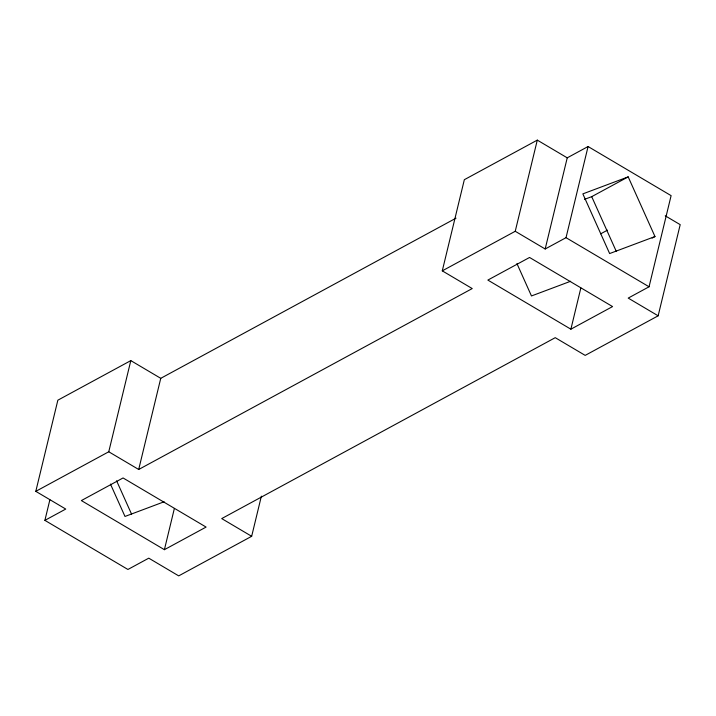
<?xml version="1.0" encoding="UTF-8"?>
<svg xmlns="http://www.w3.org/2000/svg" width="716" height="716" viewBox="0 0 716 716"><rect width="100%" height="100%" fill="white"/><g stroke="black" fill="none" stroke-linecap="round" stroke-linejoin="round"><path stroke-width="1.07" d="M261.376 496.152L251.665 536.302L178.705 575.879L148.767 558.167L127.922 569.471L44.893 520.362L65.747 509.058L35.8 491.346L57.853 400.19L130.813 360.613L160.751 378.325L456.02 218.165M44.893 520.362L49.887 499.75M35.8 491.346L108.76 451.769L130.813 360.613M108.76 451.769L138.698 469.481L160.751 378.325M164.403 549.682L206.092 527.074L123.062 477.957L81.373 500.573L164.403 549.682L174.373 508.45M138.698 469.481L472.229 288.566L442.282 270.854L464.335 179.698L537.295 140.121L567.233 157.833L588.078 146.529L671.107 195.638L649.054 286.785L628.209 298.098L658.147 315.81L680.2 224.654L665.227 215.802M442.282 270.854L515.243 231.277L537.295 140.121M515.243 231.277L545.18 248.989L567.233 157.833M545.18 248.989L566.025 237.676L588.078 146.529M570.885 329.19L612.574 306.573L529.554 257.465L487.856 280.081L570.885 329.19L580.855 287.957M584.498 199.361L591.711 196.658L628.192 176.87L654.979 236.549L652.106 238.106M600.688 233.828L607.472 230.149M658.147 315.81L585.187 355.387L555.249 337.675L221.718 518.59L251.665 536.302M628.192 176.87L582.851 193.875L609.638 253.554L654.979 236.549M570.634 281.263L531.469 295.959L516.943 263.586M164.143 501.764L124.987 516.451L110.461 484.079M566.025 237.676L649.054 286.785M591.711 196.658L616.234 251.28M116.592 480.794L131.583 514.169"/></g></svg>
